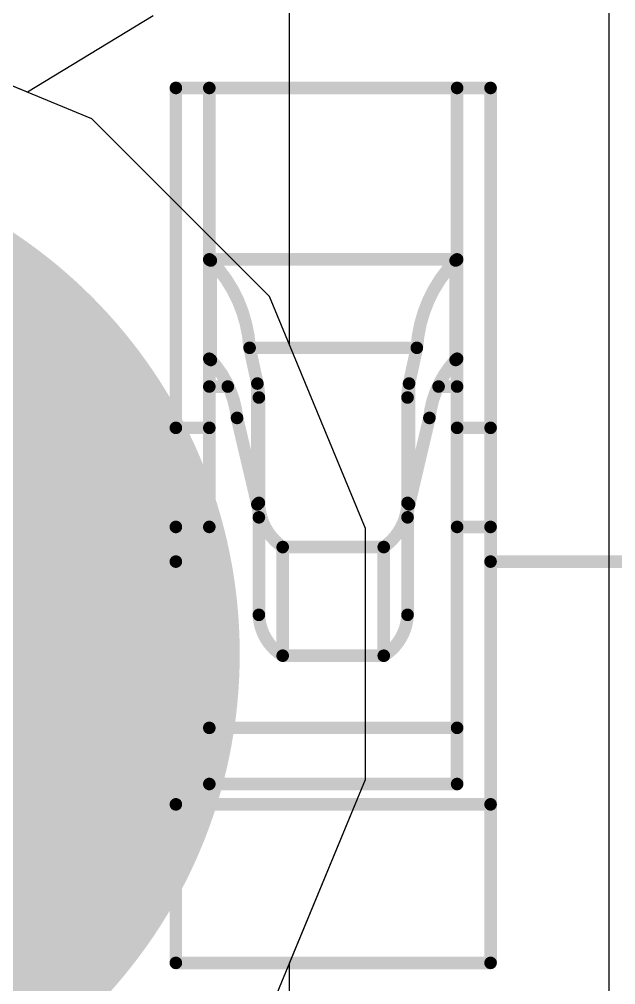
# Model space of a CAD drawing. Header units: inches. Extents: x -6 to 5433, y -4 to 5447.
# Drawn here: x 6.358 to 6.96, y 26.493 to 27.467 of the extents above; entities that cross this region are included whole.
import ezdxf

# ---------------------------------------------------------------- set-up
doc = ezdxf.new("R2010")
doc.units = ezdxf.units.IN
for name, color, linetype in [('Bottom Layer', 5, 'Continuous'), ('Ground', 16, 'Continuous'), ('Mechanical 4', 56, 'Continuous'), ('Pad Holes', 156, 'Continuous'), ('Power', 76, 'Continuous'), ('Top Layer', 1, 'Continuous')]:
    doc.layers.add(name, color=color, linetype=linetype)

msp = doc.modelspace()

# ---------------------------------------------------------------- hatches: boundary and pattern name
at = {"layer": 'Pad Holes'}
h = msp.add_hatch(color=7, dxfattribs=at)
edge = h.paths.add_edge_path()
edge.add_arc((6.0706, 26.82675), 0.51, 0, 360)

# ---------------------------------------------------------------- linework, layer by layer
at = {"layer": 'Bottom Layer'}
for p, q in [((6.95288, 27.5753), (6.95288, 26.10575)), ((6.43143, 27.36677), (6.19731, 27.46374)), ((6.61062, 27.18758), (6.43143, 27.36677)), ((6.7076, 26.95345), (6.61062, 27.18758)), ((6.7076, 26.70004), (6.7076, 26.95345)), ((6.61062, 26.46592), (6.7076, 26.70004))]:
    msp.add_line(p, q, dxfattribs=at)
at = {"layer": 'Ground'}
for p, q in [((6.43143, 27.36677), (6.19731, 27.46374)), ((6.61062, 27.18758), (6.43143, 27.36677)), ((6.7076, 26.95345), (6.61062, 27.18758)), ((6.7076, 26.70004), (6.7076, 26.95345)), ((6.61062, 26.46592), (6.7076, 26.70004))]:
    msp.add_line(p, q, dxfattribs=at)
at = {"layer": 'Mechanical 4'}
for points in [[(6.51615, 26.51495, 0.0127, 0.0127, 0), (6.51615, 27.39795, 0.0127, 0.0127, 0)], [(6.51615, 27.39795, 0.0127, 0.0127, 0), (6.83365, 27.39795, 0.0127, 0.0127, 0)], [(6.54991, 26.69548, 0.0127, 0.0127, 0), (6.54991, 27.39795, 0.0127, 0.0127, 0)], [(6.79991, 26.69548, 0.0127, 0.0127, 0), (6.79991, 27.39795, 0.0127, 0.0127, 0)], [(6.83365, 26.51495, 0.0127, 0.0127, 0), (6.83365, 27.39795, 0.0127, 0.0127, 0)], [(6.55, 27.22461, 0.0127, 0.0127, -0.032605), (6.5499, 27.22475, 0.0127, 0.0127, 0)], [(6.54991, 27.22495, 0.0127, 0.0127, 0), (6.79991, 27.22495, 0.0127, 0.0127, 0)], [(6.55007, 27.22454, 0.0127, 0.0127, -0.028288), (6.55, 27.22461, 0.0127, 0.0127, 0)], [(6.55016, 27.22446, 0.0127, 0.0127, -0.026751), (6.55007, 27.22454, 0.0127, 0.0127, 0)], [(6.55029, 27.22437, 0.0127, 0.0127, -0.021994), (6.55016, 27.22446, 0.0127, 0.0127, 0)], [(6.55046, 27.22428, 0.0127, 0.0127, -0.016687), (6.55029, 27.22437, 0.0127, 0.0127, 0)], [(6.55066, 27.22417, 0.0127, 0.0127, -0.009376), (6.55045, 27.22428, 0.0127, 0.0127, 0)], [(6.5509, 27.22406, 0.0127, 0.0127, -0.005205), (6.55066, 27.22417, 0.0127, 0.0127, 0)], [(6.5509, 27.22406, 0.0127, 0.0127, 0), (6.55116, 27.22394, 0.0127, 0.0127, 0)], [(6.55116, 27.22394, 0.0127, 0.0127, 0), (6.55142, 27.22382, 0.0127, 0.0127, 0)], [(6.55142, 27.12344, 0.0127, 0.0127, 0), (6.55142, 27.22382, 0.0127, 0.0127, 0)], [(6.55142, 27.22382, 0.0127, 0.0127, -0.179894), (6.59053, 27.13571, 0.0127, 0.0127, 0)], [(6.75928, 27.13571, 0.0127, 0.0127, -0.179894), (6.79839, 27.22382, 0.0127, 0.0127, 0)], [(6.79839, 27.22382, 0.0127, 0.0127, 0), (6.7989, 27.22405, 0.0127, 0.0127, 0)], [(6.79839, 27.12344, 0.0127, 0.0127, 0), (6.79839, 27.22382, 0.0127, 0.0127, 0)], [(6.7989, 27.22405, 0.0127, 0.0127, 0), (6.79913, 27.22416, 0.0127, 0.0127, 0)], [(6.79934, 27.22427, 0.0127, 0.0127, -0.00707), (6.79913, 27.22416, 0.0127, 0.0127, 0)], [(6.79952, 27.22437, 0.0127, 0.0127, -0.012209), (6.79934, 27.22427, 0.0127, 0.0127, 0)], [(6.79966, 27.22446, 0.0127, 0.0127, -0.02262), (6.79952, 27.22437, 0.0127, 0.0127, 0)], [(6.79976, 27.22454, 0.0127, 0.0127, -0.031881), (6.79966, 27.22446, 0.0127, 0.0127, 0)], [(6.79982, 27.22461, 0.0127, 0.0127, -0.037446), (6.79976, 27.22454, 0.0127, 0.0127, 0)], [(6.79987, 27.22468, 0.0127, 0.0127, -0.032689), (6.79982, 27.22461, 0.0127, 0.0127, 0)], [(6.7999, 27.22475, 0.0127, 0.0127, -0.013234), (6.79987, 27.22468, 0.0127, 0.0127, 0)], [(6.59053, 27.13571, 0.0127, 0.0127, 0), (6.75928, 27.13571, 0.0127, 0.0127, 0)], [(6.59053, 27.13571, 0.0127, 0.0127, 0), (6.59839, 27.09962, 0.0127, 0.0127, 0)], [(6.75142, 27.09962, 0.0127, 0.0127, 0), (6.75928, 27.13571, 0.0127, 0.0127, 0)], [(6.55, 27.12449, 0.0127, 0.0127, -0.028597), (6.5499, 27.12468, 0.0127, 0.0127, 0)], [(6.55016, 27.1243, 0.0127, 0.0127, -0.054321), (6.55, 27.1245, 0.0127, 0.0127, 0)], [(6.55029, 27.12418, 0.0127, 0.0127, -0.023386), (6.55016, 27.12429, 0.0127, 0.0127, 0)], [(6.55045, 27.12405, 0.0127, 0.0127, -0.018562), (6.55029, 27.12418, 0.0127, 0.0127, 0)], [(6.55066, 27.12391, 0.0127, 0.0127, -0.010737), (6.55045, 27.12405, 0.0127, 0.0127, 0)], [(6.5509, 27.12376, 0.0127, 0.0127, -0.006055), (6.55066, 27.12391, 0.0127, 0.0127, 0)], [(6.5509, 27.12376, 0.0127, 0.0127, 0), (6.55116, 27.1236, 0.0127, 0.0127, 0)], [(6.55116, 27.1236, 0.0127, 0.0127, 0), (6.55142, 27.12344, 0.0127, 0.0127, 0)], [(6.55142, 27.12344, 0.0127, 0.0127, -0.162591), (6.57787, 27.06494, 0.0127, 0.0127, 0)], [(6.77194, 27.06494, 0.0127, 0.0127, -0.162591), (6.79839, 27.12344, 0.0127, 0.0127, 0)], [(6.79839, 27.12344, 0.0127, 0.0127, 0), (6.7989, 27.12375, 0.0127, 0.0127, 0)], [(6.79913, 27.1239, 0.0127, 0.0127, -0.004821), (6.7989, 27.12375, 0.0127, 0.0127, 0)], [(6.79934, 27.12405, 0.0127, 0.0127, -0.00812), (6.79913, 27.1239, 0.0127, 0.0127, 0)], [(6.79952, 27.12418, 0.0127, 0.0127, -0.013729), (6.79934, 27.12405, 0.0127, 0.0127, 0)], [(6.79966, 27.1243, 0.0127, 0.0127, -0.024462), (6.79952, 27.12418, 0.0127, 0.0127, 0)], [(6.79976, 27.12441, 0.0127, 0.0127, -0.032319), (6.79966, 27.1243, 0.0127, 0.0127, 0)], [(6.79982, 27.1245, 0.0127, 0.0127, -0.035041), (6.79976, 27.12441, 0.0127, 0.0127, 0)], [(6.79987, 27.12459, 0.0127, 0.0127, -0.028404), (6.79982, 27.1245, 0.0127, 0.0127, 0)], [(6.79991, 27.12468, 0.0127, 0.0127, -0.011022), (6.79987, 27.12459, 0.0127, 0.0127, 0)], [(6.59839, 26.97766, 0.0127, 0.0127, 0), (6.59839, 27.09962, 0.0127, 0.0127, 0)], [(6.59839, 27.09962, 0.0127, 0.0127, -0.053658), (6.59991, 27.08554, 0.0127, 0.0127, 0)], [(6.74991, 27.08554, 0.0127, 0.0127, -0.053658), (6.75142, 27.09962, 0.0127, 0.0127, 0)], [(6.75142, 26.97766, 0.0127, 0.0127, 0), (6.75142, 27.09962, 0.0127, 0.0127, 0)], [(6.54991, 27.09661, 0.0127, 0.0127, 0), (6.56857, 27.09661, 0.0127, 0.0127, 0)], [(6.78124, 27.09661, 0.0127, 0.0127, 0), (6.79991, 27.09661, 0.0127, 0.0127, 0)], [(6.59991, 26.86619, 0.0127, 0.0127, 0), (6.59991, 27.08554, 0.0127, 0.0127, 0)], [(6.74991, 26.86619, 0.0127, 0.0127, 0), (6.74991, 27.08554, 0.0127, 0.0127, 0)], [(6.57786, 27.06495, 0.0127, 0.0127, 0), (6.59839, 26.97766, 0.0127, 0.0127, 0)], [(6.75142, 26.97766, 0.0127, 0.0127, 0), (6.77194, 27.06495, 0.0127, 0.0127, 0)], [(6.51615, 27.05494, 0.0127, 0.0127, 0), (6.54991, 27.05494, 0.0127, 0.0127, 0)], [(6.79991, 27.05494, 0.0127, 0.0127, 0), (6.83365, 27.05494, 0.0127, 0.0127, 0)], [(6.59839, 26.97766, 0.0127, 0.0127, -0.057864), (6.59991, 26.96463, 0.0127, 0.0127, 0)], [(6.62391, 26.93461, 0.0127, 0.0127, -0.23748), (6.59991, 26.97918, 0.0127, 0.0127, 0)], [(6.74991, 26.97918, 0.0127, 0.0127, -0.23748), (6.7259, 26.93461, 0.0127, 0.0127, 0)], [(6.74991, 26.96463, 0.0127, 0.0127, -0.057864), (6.75142, 26.97766, 0.0127, 0.0127, 0)], [(6.51615, 26.95494, 0.0127, 0.0127, 0), (6.54991, 26.95494, 0.0127, 0.0127, 0)], [(6.79991, 26.95494, 0.0127, 0.0127, 0), (6.83365, 26.95494, 0.0127, 0.0127, 0)], [(6.62392, 26.93461, 0.0127, 0.0127, 0), (6.72589, 26.93461, 0.0127, 0.0127, 0)], [(6.62392, 26.82495, 0.0127, 0.0127, 0), (6.62392, 26.93461, 0.0127, 0.0127, 0)], [(6.72589, 26.82495, 0.0127, 0.0127, 0), (6.72589, 26.93461, 0.0127, 0.0127, 0)], [(6.19865, 26.91995, 0.0127, 0.0127, 0), (6.51615, 26.91995, 0.0127, 0.0127, 0)], [(6.83365, 26.91995, 0.0127, 0.0127, 0), (7.15115, 26.91995, 0.0127, 0.0127, 0)], [(6.62391, 26.82495, 0.0127, 0.0127, -0.247377), (6.59991, 26.8662, 0.0127, 0.0127, 0)], [(6.74991, 26.8662, 0.0127, 0.0127, -0.247377), (6.7259, 26.82495, 0.0127, 0.0127, 0)], [(6.62392, 26.82495, 0.0127, 0.0127, 0), (6.72589, 26.82495, 0.0127, 0.0127, 0)], [(6.54991, 26.75215, 0.0127, 0.0127, 0), (6.79991, 26.75215, 0.0127, 0.0127, 0)], [(6.54991, 26.69548, 0.0127, 0.0127, 0), (6.79991, 26.69548, 0.0127, 0.0127, 0)], [(6.51615, 26.67495, 0.0127, 0.0127, 0), (6.83365, 26.67495, 0.0127, 0.0127, 0)], [(6.51615, 26.51495, 0.0127, 0.0127, 0), (6.83365, 26.51495, 0.0127, 0.0127, 0)]]:
    msp.add_lwpolyline(points, format="xyseb", dxfattribs=at)
for points in [[(6.51298, 27.39795, 0.00635, 0.00635, 1), (6.51933, 27.39795, 0.00635, 0.00635, 1)], [(6.51298, 27.39795, 0.00635, 0.00635, 1), (6.51933, 27.39795, 0.00635, 0.00635, 1)], [(6.54673, 27.39795, 0.00635, 0.00635, 1), (6.55308, 27.39795, 0.00635, 0.00635, 1)], [(6.79673, 27.39795, 0.00635, 0.00635, 1), (6.80308, 27.39795, 0.00635, 0.00635, 1)], [(6.83048, 27.39795, 0.00635, 0.00635, 1), (6.83683, 27.39795, 0.00635, 0.00635, 1)], [(6.83048, 27.39795, 0.00635, 0.00635, 1), (6.83683, 27.39795, 0.00635, 0.00635, 1)], [(6.54673, 27.22475, 0.00635, 0.00635, 1), (6.55308, 27.22475, 0.00635, 0.00635, 1)], [(6.54673, 27.22495, 0.00635, 0.00635, 1), (6.55308, 27.22495, 0.00635, 0.00635, 1)], [(6.54683, 27.22461, 0.00635, 0.00635, 1), (6.55318, 27.22461, 0.00635, 0.00635, 1)], [(6.54682, 27.22461, 0.00635, 0.00635, 1), (6.55317, 27.22461, 0.00635, 0.00635, 1)], [(6.5469, 27.22454, 0.00635, 0.00635, 1), (6.55325, 27.22454, 0.00635, 0.00635, 1)], [(6.5469, 27.22454, 0.00635, 0.00635, 1), (6.55325, 27.22454, 0.00635, 0.00635, 1)], [(6.54699, 27.22446, 0.00635, 0.00635, 1), (6.55334, 27.22446, 0.00635, 0.00635, 1)], [(6.54699, 27.22446, 0.00635, 0.00635, 1), (6.55334, 27.22446, 0.00635, 0.00635, 1)], [(6.54711, 27.22437, 0.00635, 0.00635, 1), (6.55346, 27.22437, 0.00635, 0.00635, 1)], [(6.54711, 27.22437, 0.00635, 0.00635, 1), (6.55346, 27.22437, 0.00635, 0.00635, 1)], [(6.54728, 27.22428, 0.00635, 0.00635, 1), (6.55363, 27.22428, 0.00635, 0.00635, 1)], [(6.54728, 27.22428, 0.00635, 0.00635, 1), (6.55363, 27.22428, 0.00635, 0.00635, 1)], [(6.54748, 27.22417, 0.00635, 0.00635, 1), (6.55383, 27.22417, 0.00635, 0.00635, 1)], [(6.54748, 27.22417, 0.00635, 0.00635, 1), (6.55383, 27.22417, 0.00635, 0.00635, 1)], [(6.54772, 27.22406, 0.00635, 0.00635, 1), (6.55407, 27.22406, 0.00635, 0.00635, 1)], [(6.54772, 27.22406, 0.00635, 0.00635, 1), (6.55407, 27.22406, 0.00635, 0.00635, 1)], [(6.54798, 27.22394, 0.00635, 0.00635, 1), (6.55433, 27.22394, 0.00635, 0.00635, 1)], [(6.54798, 27.22394, 0.00635, 0.00635, 1), (6.55433, 27.22394, 0.00635, 0.00635, 1)], [(6.54825, 27.22382, 0.00635, 0.00635, 1), (6.5546, 27.22382, 0.00635, 0.00635, 1)], [(6.54825, 27.22382, 0.00635, 0.00635, 1), (6.5546, 27.22382, 0.00635, 0.00635, 1)], [(6.54825, 27.22382, 0.00635, 0.00635, 1), (6.5546, 27.22382, 0.00635, 0.00635, 1)], [(6.79521, 27.22382, 0.00635, 0.00635, 1), (6.80156, 27.22382, 0.00635, 0.00635, 1)], [(6.79521, 27.22382, 0.00635, 0.00635, 1), (6.80156, 27.22382, 0.00635, 0.00635, 1)], [(6.79521, 27.22382, 0.00635, 0.00635, 1), (6.80156, 27.22382, 0.00635, 0.00635, 1)], [(6.79572, 27.22405, 0.00635, 0.00635, 1), (6.80207, 27.22405, 0.00635, 0.00635, 1)], [(6.79572, 27.22405, 0.00635, 0.00635, 1), (6.80207, 27.22405, 0.00635, 0.00635, 1)], [(6.79596, 27.22416, 0.00635, 0.00635, 1), (6.80231, 27.22416, 0.00635, 0.00635, 1)], [(6.79596, 27.22416, 0.00635, 0.00635, 1), (6.80231, 27.22416, 0.00635, 0.00635, 1)], [(6.79617, 27.22427, 0.00635, 0.00635, 1), (6.80252, 27.22427, 0.00635, 0.00635, 1)], [(6.79617, 27.22427, 0.00635, 0.00635, 1), (6.80252, 27.22427, 0.00635, 0.00635, 1)], [(6.79635, 27.22437, 0.00635, 0.00635, 1), (6.8027, 27.22437, 0.00635, 0.00635, 1)], [(6.79634, 27.22437, 0.00635, 0.00635, 1), (6.80269, 27.22437, 0.00635, 0.00635, 1)], [(6.79648, 27.22446, 0.00635, 0.00635, 1), (6.80283, 27.22446, 0.00635, 0.00635, 1)], [(6.79649, 27.22446, 0.00635, 0.00635, 1), (6.80284, 27.22446, 0.00635, 0.00635, 1)], [(6.79658, 27.22454, 0.00635, 0.00635, 1), (6.80293, 27.22454, 0.00635, 0.00635, 1)], [(6.79658, 27.22454, 0.00635, 0.00635, 1), (6.80293, 27.22454, 0.00635, 0.00635, 1)], [(6.79665, 27.22461, 0.00635, 0.00635, 1), (6.803, 27.22461, 0.00635, 0.00635, 1)], [(6.79665, 27.22461, 0.00635, 0.00635, 1), (6.803, 27.22461, 0.00635, 0.00635, 1)], [(6.79669, 27.22468, 0.00635, 0.00635, 1), (6.80304, 27.22468, 0.00635, 0.00635, 1)], [(6.79669, 27.22468, 0.00635, 0.00635, 1), (6.80304, 27.22468, 0.00635, 0.00635, 1)], [(6.79673, 27.22475, 0.00635, 0.00635, 1), (6.80308, 27.22475, 0.00635, 0.00635, 1)], [(6.79673, 27.22495, 0.00635, 0.00635, 1), (6.80308, 27.22495, 0.00635, 0.00635, 1)], [(6.58736, 27.13571, 0.00635, 0.00635, 1), (6.59371, 27.13571, 0.00635, 0.00635, 1)], [(6.58736, 27.13571, 0.00635, 0.00635, 1), (6.59371, 27.13571, 0.00635, 0.00635, 1)], [(6.58736, 27.13571, 0.00635, 0.00635, 1), (6.59371, 27.13571, 0.00635, 0.00635, 1)], [(6.7561, 27.13571, 0.00635, 0.00635, 1), (6.76245, 27.13571, 0.00635, 0.00635, 1)], [(6.7561, 27.13571, 0.00635, 0.00635, 1), (6.76245, 27.13571, 0.00635, 0.00635, 1)], [(6.7561, 27.13571, 0.00635, 0.00635, 1), (6.76245, 27.13571, 0.00635, 0.00635, 1)], [(6.54673, 27.12468, 0.00635, 0.00635, 1), (6.55308, 27.12468, 0.00635, 0.00635, 1)], [(6.54683, 27.1245, 0.00635, 0.00635, 1), (6.55318, 27.1245, 0.00635, 0.00635, 1)], [(6.54683, 27.12449, 0.00635, 0.00635, 1), (6.55318, 27.12449, 0.00635, 0.00635, 1)], [(6.54699, 27.1243, 0.00635, 0.00635, 1), (6.55334, 27.1243, 0.00635, 0.00635, 1)], [(6.54699, 27.12429, 0.00635, 0.00635, 1), (6.55334, 27.12429, 0.00635, 0.00635, 1)], [(6.54711, 27.12418, 0.00635, 0.00635, 1), (6.55346, 27.12418, 0.00635, 0.00635, 1)], [(6.54711, 27.12418, 0.00635, 0.00635, 1), (6.55346, 27.12418, 0.00635, 0.00635, 1)], [(6.54728, 27.12405, 0.00635, 0.00635, 1), (6.55363, 27.12405, 0.00635, 0.00635, 1)], [(6.54728, 27.12405, 0.00635, 0.00635, 1), (6.55363, 27.12405, 0.00635, 0.00635, 1)], [(6.54749, 27.12391, 0.00635, 0.00635, 1), (6.55384, 27.12391, 0.00635, 0.00635, 1)], [(6.54748, 27.12391, 0.00635, 0.00635, 1), (6.55383, 27.12391, 0.00635, 0.00635, 1)], [(6.54772, 27.12376, 0.00635, 0.00635, 1), (6.55407, 27.12376, 0.00635, 0.00635, 1)], [(6.54772, 27.12376, 0.00635, 0.00635, 1), (6.55407, 27.12376, 0.00635, 0.00635, 1)], [(6.54798, 27.1236, 0.00635, 0.00635, 1), (6.55433, 27.1236, 0.00635, 0.00635, 1)], [(6.54798, 27.1236, 0.00635, 0.00635, 1), (6.55433, 27.1236, 0.00635, 0.00635, 1)], [(6.54825, 27.12344, 0.00635, 0.00635, 1), (6.5546, 27.12344, 0.00635, 0.00635, 1)], [(6.54825, 27.12344, 0.00635, 0.00635, 1), (6.5546, 27.12344, 0.00635, 0.00635, 1)], [(6.54825, 27.12344, 0.00635, 0.00635, 1), (6.5546, 27.12344, 0.00635, 0.00635, 1)], [(6.79521, 27.12344, 0.00635, 0.00635, 1), (6.80156, 27.12344, 0.00635, 0.00635, 1)], [(6.79521, 27.12344, 0.00635, 0.00635, 1), (6.80156, 27.12344, 0.00635, 0.00635, 1)], [(6.79521, 27.12344, 0.00635, 0.00635, 1), (6.80156, 27.12344, 0.00635, 0.00635, 1)], [(6.79572, 27.12375, 0.00635, 0.00635, 1), (6.80207, 27.12375, 0.00635, 0.00635, 1)], [(6.79572, 27.12375, 0.00635, 0.00635, 1), (6.80207, 27.12375, 0.00635, 0.00635, 1)], [(6.79596, 27.1239, 0.00635, 0.00635, 1), (6.80231, 27.1239, 0.00635, 0.00635, 1)], [(6.79596, 27.1239, 0.00635, 0.00635, 1), (6.80231, 27.1239, 0.00635, 0.00635, 1)], [(6.79617, 27.12405, 0.00635, 0.00635, 1), (6.80252, 27.12405, 0.00635, 0.00635, 1)], [(6.79617, 27.12405, 0.00635, 0.00635, 1), (6.80252, 27.12405, 0.00635, 0.00635, 1)], [(6.79635, 27.12418, 0.00635, 0.00635, 1), (6.8027, 27.12418, 0.00635, 0.00635, 1)], [(6.79634, 27.12418, 0.00635, 0.00635, 1), (6.80269, 27.12418, 0.00635, 0.00635, 1)], [(6.79648, 27.1243, 0.00635, 0.00635, 1), (6.80283, 27.1243, 0.00635, 0.00635, 1)], [(6.79648, 27.1243, 0.00635, 0.00635, 1), (6.80283, 27.1243, 0.00635, 0.00635, 1)], [(6.79658, 27.12441, 0.00635, 0.00635, 1), (6.80293, 27.12441, 0.00635, 0.00635, 1)], [(6.79658, 27.12441, 0.00635, 0.00635, 1), (6.80293, 27.12441, 0.00635, 0.00635, 1)], [(6.79665, 27.1245, 0.00635, 0.00635, 1), (6.803, 27.1245, 0.00635, 0.00635, 1)], [(6.79665, 27.1245, 0.00635, 0.00635, 1), (6.803, 27.1245, 0.00635, 0.00635, 1)], [(6.79669, 27.12459, 0.00635, 0.00635, 1), (6.80304, 27.12459, 0.00635, 0.00635, 1)], [(6.79669, 27.12459, 0.00635, 0.00635, 1), (6.80304, 27.12459, 0.00635, 0.00635, 1)], [(6.79673, 27.12468, 0.00635, 0.00635, 1), (6.80308, 27.12468, 0.00635, 0.00635, 1)], [(6.59521, 27.09962, 0.00635, 0.00635, 1), (6.60156, 27.09962, 0.00635, 0.00635, 1)], [(6.59521, 27.09962, 0.00635, 0.00635, 1), (6.60156, 27.09962, 0.00635, 0.00635, 1)], [(6.59521, 27.09962, 0.00635, 0.00635, 1), (6.60156, 27.09962, 0.00635, 0.00635, 1)], [(6.74825, 27.09962, 0.00635, 0.00635, 1), (6.7546, 27.09962, 0.00635, 0.00635, 1)], [(6.74825, 27.09962, 0.00635, 0.00635, 1), (6.7546, 27.09962, 0.00635, 0.00635, 1)], [(6.74825, 27.09962, 0.00635, 0.00635, 1), (6.7546, 27.09962, 0.00635, 0.00635, 1)], [(6.54673, 27.09661, 0.00635, 0.00635, 1), (6.55308, 27.09661, 0.00635, 0.00635, 1)], [(6.56539, 27.09661, 0.00635, 0.00635, 1), (6.57174, 27.09661, 0.00635, 0.00635, 1)], [(6.77807, 27.09661, 0.00635, 0.00635, 1), (6.78442, 27.09661, 0.00635, 0.00635, 1)], [(6.79673, 27.09661, 0.00635, 0.00635, 1), (6.80308, 27.09661, 0.00635, 0.00635, 1)], [(6.59673, 27.08554, 0.00635, 0.00635, 1), (6.60308, 27.08554, 0.00635, 0.00635, 1)], [(6.59673, 27.08554, 0.00635, 0.00635, 1), (6.60308, 27.08554, 0.00635, 0.00635, 1)], [(6.74673, 27.08554, 0.00635, 0.00635, 1), (6.75308, 27.08554, 0.00635, 0.00635, 1)], [(6.74673, 27.08554, 0.00635, 0.00635, 1), (6.75308, 27.08554, 0.00635, 0.00635, 1)], [(6.57469, 27.06495, 0.00635, 0.00635, 1), (6.58104, 27.06495, 0.00635, 0.00635, 1)], [(6.57469, 27.06494, 0.00635, 0.00635, 1), (6.58104, 27.06494, 0.00635, 0.00635, 1)], [(6.76877, 27.06495, 0.00635, 0.00635, 1), (6.77512, 27.06495, 0.00635, 0.00635, 1)], [(6.76877, 27.06494, 0.00635, 0.00635, 1), (6.77512, 27.06494, 0.00635, 0.00635, 1)], [(6.51298, 27.05494, 0.00635, 0.00635, 1), (6.51933, 27.05494, 0.00635, 0.00635, 1)], [(6.54673, 27.05494, 0.00635, 0.00635, 1), (6.55308, 27.05494, 0.00635, 0.00635, 1)], [(6.79673, 27.05494, 0.00635, 0.00635, 1), (6.80308, 27.05494, 0.00635, 0.00635, 1)], [(6.83048, 27.05494, 0.00635, 0.00635, 1), (6.83683, 27.05494, 0.00635, 0.00635, 1)], [(6.59521, 26.97766, 0.00635, 0.00635, 1), (6.60156, 26.97766, 0.00635, 0.00635, 1)], [(6.59521, 26.97766, 0.00635, 0.00635, 1), (6.60156, 26.97766, 0.00635, 0.00635, 1)], [(6.59521, 26.97766, 0.00635, 0.00635, 1), (6.60156, 26.97766, 0.00635, 0.00635, 1)], [(6.59673, 26.97918, 0.00635, 0.00635, 1), (6.60308, 26.97918, 0.00635, 0.00635, 1)], [(6.74673, 26.97918, 0.00635, 0.00635, 1), (6.75308, 26.97918, 0.00635, 0.00635, 1)], [(6.74825, 26.97766, 0.00635, 0.00635, 1), (6.7546, 26.97766, 0.00635, 0.00635, 1)], [(6.74825, 26.97766, 0.00635, 0.00635, 1), (6.7546, 26.97766, 0.00635, 0.00635, 1)], [(6.74825, 26.97766, 0.00635, 0.00635, 1), (6.7546, 26.97766, 0.00635, 0.00635, 1)], [(6.59673, 26.96463, 0.00635, 0.00635, 1), (6.60308, 26.96463, 0.00635, 0.00635, 1)], [(6.74673, 26.96463, 0.00635, 0.00635, 1), (6.75308, 26.96463, 0.00635, 0.00635, 1)], [(6.51298, 26.95494, 0.00635, 0.00635, 1), (6.51933, 26.95494, 0.00635, 0.00635, 1)], [(6.54673, 26.95494, 0.00635, 0.00635, 1), (6.55308, 26.95494, 0.00635, 0.00635, 1)], [(6.79673, 26.95494, 0.00635, 0.00635, 1), (6.80308, 26.95494, 0.00635, 0.00635, 1)], [(6.83048, 26.95494, 0.00635, 0.00635, 1), (6.83683, 26.95494, 0.00635, 0.00635, 1)], [(6.62074, 26.93461, 0.00635, 0.00635, 1), (6.62709, 26.93461, 0.00635, 0.00635, 1)], [(6.62074, 26.93461, 0.00635, 0.00635, 1), (6.62709, 26.93461, 0.00635, 0.00635, 1)], [(6.62074, 26.93461, 0.00635, 0.00635, 1), (6.62709, 26.93461, 0.00635, 0.00635, 1)], [(6.72272, 26.93461, 0.00635, 0.00635, 1), (6.72907, 26.93461, 0.00635, 0.00635, 1)], [(6.72272, 26.93461, 0.00635, 0.00635, 1), (6.72907, 26.93461, 0.00635, 0.00635, 1)], [(6.72272, 26.93461, 0.00635, 0.00635, 1), (6.72907, 26.93461, 0.00635, 0.00635, 1)], [(6.51298, 26.91995, 0.00635, 0.00635, 1), (6.51933, 26.91995, 0.00635, 0.00635, 1)], [(6.83048, 26.91995, 0.00635, 0.00635, 1), (6.83683, 26.91995, 0.00635, 0.00635, 1)], [(6.59673, 26.8662, 0.00635, 0.00635, 1), (6.60308, 26.8662, 0.00635, 0.00635, 1)], [(6.59673, 26.86619, 0.00635, 0.00635, 1), (6.60308, 26.86619, 0.00635, 0.00635, 1)], [(6.74673, 26.8662, 0.00635, 0.00635, 1), (6.75308, 26.8662, 0.00635, 0.00635, 1)], [(6.74673, 26.86619, 0.00635, 0.00635, 1), (6.75308, 26.86619, 0.00635, 0.00635, 1)], [(6.62074, 26.82495, 0.00635, 0.00635, 1), (6.62709, 26.82495, 0.00635, 0.00635, 1)], [(6.62074, 26.82495, 0.00635, 0.00635, 1), (6.62709, 26.82495, 0.00635, 0.00635, 1)], [(6.62074, 26.82495, 0.00635, 0.00635, 1), (6.62709, 26.82495, 0.00635, 0.00635, 1)], [(6.72272, 26.82495, 0.00635, 0.00635, 1), (6.72907, 26.82495, 0.00635, 0.00635, 1)], [(6.72272, 26.82495, 0.00635, 0.00635, 1), (6.72907, 26.82495, 0.00635, 0.00635, 1)], [(6.72272, 26.82495, 0.00635, 0.00635, 1), (6.72907, 26.82495, 0.00635, 0.00635, 1)], [(6.54673, 26.75215, 0.00635, 0.00635, 1), (6.55308, 26.75215, 0.00635, 0.00635, 1)], [(6.79673, 26.75215, 0.00635, 0.00635, 1), (6.80308, 26.75215, 0.00635, 0.00635, 1)], [(6.54673, 26.69548, 0.00635, 0.00635, 1), (6.55308, 26.69548, 0.00635, 0.00635, 1)], [(6.54673, 26.69548, 0.00635, 0.00635, 1), (6.55308, 26.69548, 0.00635, 0.00635, 1)], [(6.79673, 26.69548, 0.00635, 0.00635, 1), (6.80308, 26.69548, 0.00635, 0.00635, 1)], [(6.79673, 26.69548, 0.00635, 0.00635, 1), (6.80308, 26.69548, 0.00635, 0.00635, 1)], [(6.51298, 26.67495, 0.00635, 0.00635, 1), (6.51933, 26.67495, 0.00635, 0.00635, 1)], [(6.83048, 26.67495, 0.00635, 0.00635, 1), (6.83683, 26.67495, 0.00635, 0.00635, 1)], [(6.51298, 26.51495, 0.00635, 0.00635, 1), (6.51933, 26.51495, 0.00635, 0.00635, 1)], [(6.51298, 26.51495, 0.00635, 0.00635, 1), (6.51933, 26.51495, 0.00635, 0.00635, 1)], [(6.83048, 26.51495, 0.00635, 0.00635, 1), (6.83683, 26.51495, 0.00635, 0.00635, 1)], [(6.83048, 26.51495, 0.00635, 0.00635, 1), (6.83683, 26.51495, 0.00635, 0.00635, 1)]]:
    msp.add_lwpolyline(points, format="xyseb", close=True, dxfattribs=at)
at = {"layer": 'Power'}
for p, q in [((6.63087, 27.1387), (6.63087, 27.63138)), ((6.4934, 27.47073), (6.3664, 27.3937)), ((6.3664, 27.3937), (6.19731, 27.46374)), ((6.7076, 26.95345), (6.63087, 27.1387)), ((6.7076, 26.70004), (6.7076, 26.95345)), ((6.63087, 26.51479), (6.7076, 26.70004)), ((6.63087, 24.85841), (6.63087, 26.51479))]:
    msp.add_line(p, q, dxfattribs=at)
at = {"layer": 'Top Layer'}
for p, q in [((6.43143, 27.36677), (6.19731, 27.46374)), ((6.61062, 27.18758), (6.43143, 27.36677)), ((6.7076, 26.95345), (6.61062, 27.18758)), ((6.7076, 26.70004), (6.7076, 26.95345)), ((6.61062, 26.46592), (6.7076, 26.70004))]:
    msp.add_line(p, q, dxfattribs=at)

doc.saveas('drawing.dxf')
